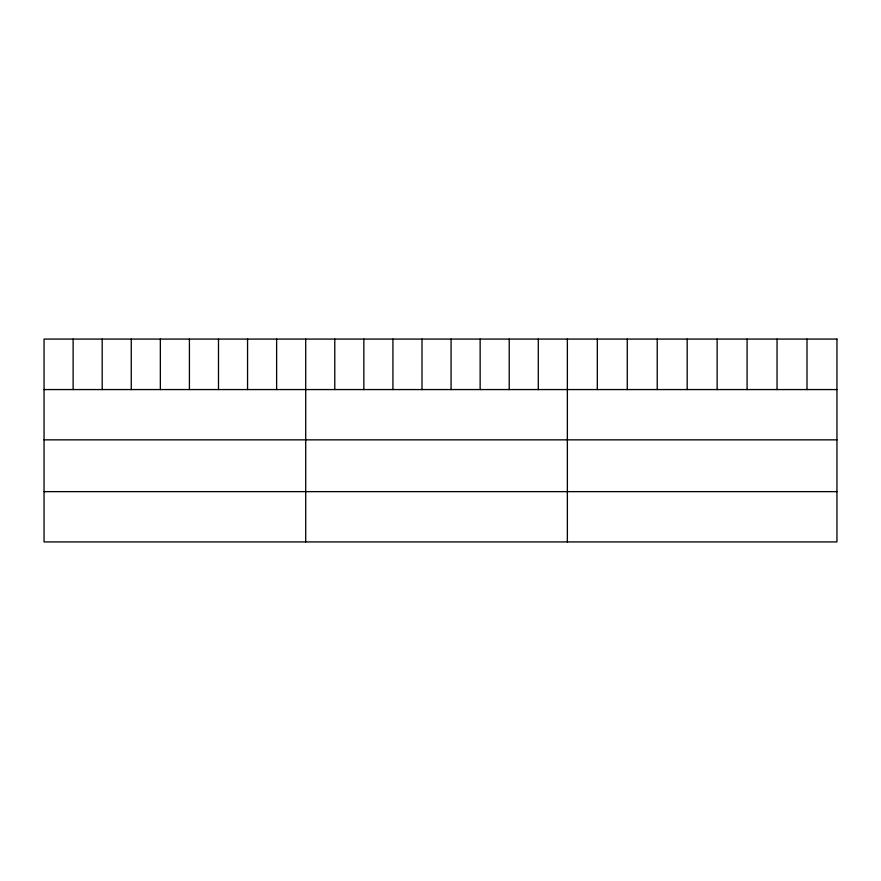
<?xml version="1.0" encoding="UTF-8"?>
<svg xmlns="http://www.w3.org/2000/svg" width="881" height="881" viewBox="0 0 881 881"><rect width="100%" height="100%" fill="white"/><g stroke="black" fill="none" stroke-linecap="round" stroke-linejoin="round"><path stroke-width="1.32" d="M44.05 389.567L836.95 389.567M44.05 439.85L836.95 439.85M44.05 491.642L836.95 491.642M806.996 339.075L806.996 389.567M777.042 339.075L777.042 389.567M747.088 339.075L747.088 389.567M717.134 339.075L717.134 389.567M687.18 339.075L687.18 389.567M657.226 339.075L657.226 389.567M627.272 339.075L627.272 389.567M597.318 339.075L597.318 389.567M567.364 339.075L567.364 541.925M538.291 339.075L538.291 389.567M509.218 339.075L509.218 389.567M480.145 339.075L480.145 389.567M451.072 339.075L451.072 389.567M421.999 339.075L421.999 389.567M392.926 339.075L392.926 389.567M363.853 339.075L363.853 389.567M334.78 339.075L334.78 389.567M305.707 339.075L305.707 541.925M276.634 339.075L276.634 389.567M247.561 339.075L247.561 389.567M218.488 339.075L218.488 389.567M189.415 339.075L189.415 389.567M160.342 339.075L160.342 389.567M131.269 339.075L131.269 389.567M102.196 339.075L102.196 389.567M73.123 339.075L73.123 389.567M836.95 339.075L44.05 339.075L44.05 541.925L836.95 541.925L836.95 339.075"/></g></svg>
